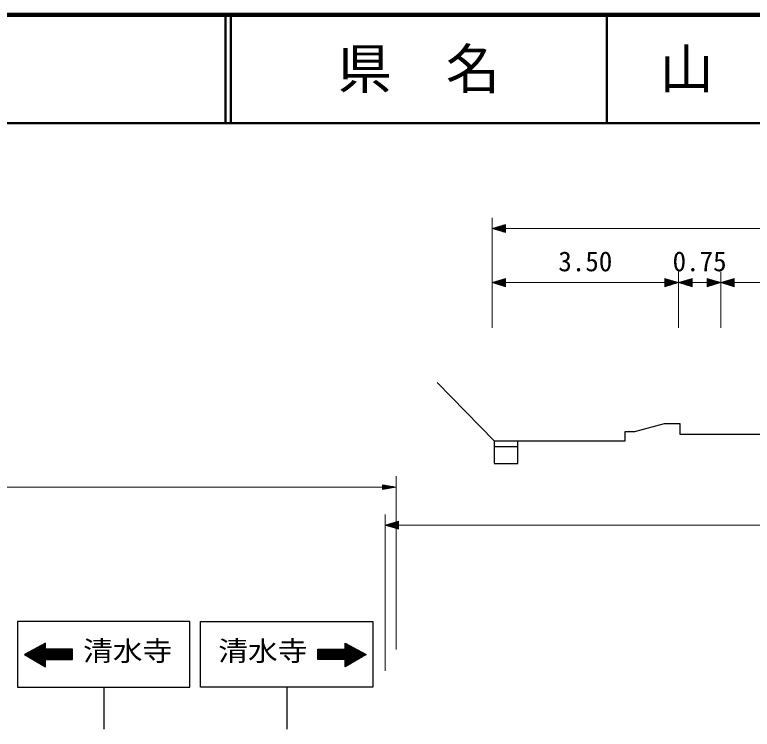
# Model space of a CAD drawing. Units: millimetres, scale not verified. Extents: x 40000 to 680000, y 20000 to 380000.
# Drawn here: x 278284 to 346444, y 314007 to 380000 of the extents above; entities that cross this region are included whole.
import ezdxf
from ezdxf.enums import TextEntityAlignment as Align

# ---------------------------------------------------------------- set-up
doc = ezdxf.new("R2010")
doc.units = ezdxf.units.MM
doc.header["$LTSCALE"] = 1000
for name, color, linetype, lineweight in [('M-BGD', 7, 'Continuous', 25), ('M-STR-HTXT', 7, 'Continuous', 13), ('M-STR-STRC', 7, 'Continuous', 25), ('M-TTL', 2, 'Continuous', 140), ('M-TTL-LINE', 7, 'Continuous', 50)]:
    doc.layers.add(name, color=color, linetype=linetype, lineweight=lineweight)
doc.layers.add('M-TTL-TXT', color=7, linetype='Continuous')
doc.styles.add('ＭＳ ゴシック', font='')
doc.styles.get('ＭＳ ゴシック').set_extended_font_data('MS Gothic')

msp = doc.modelspace()

# ---------------------------------------------------------------- hatches: boundary and pattern name
at = {"layer": 'M-STR-STRC'}
h = msp.add_hatch(dxfattribs=at)
h.set_pattern_fill('USER', color=256, style=0, pattern_type=2)
h.set_pattern_definition([(137.15025, (247845, 836133), (-56.30232, -60.69517), []), (227.15025, (247845, 836133), (60.6982, -56.30513), [])])
h.paths.add_polyline_path([(281116, 321390), (281117, 321956), (279182, 320899), (281113, 319761), (281116, 320460), (283626, 320457), (283626, 321393)])
h = msp.add_hatch(dxfattribs=at)
h.set_pattern_fill('USER', color=256, style=0, pattern_type=2)
h.set_pattern_definition([(42.84975, (342088, 836133), (-56.30232, 60.69517), []), (312.84975, (342088, 836133), (60.6982, 56.30513), [])])
h.paths.add_polyline_path([(308817, 321390), (308816, 321956), (310752, 320899), (308820, 319761), (308817, 320460), (306307, 320457), (306307, 321393)])

# ---------------------------------------------------------------- linework, layer by layer
at = {"layer": 'M-BGD'}
for p, q in [((317334, 346044), (322589, 340656)), ((335593, 341497), (338324, 342235)), ((338324, 342235), (339755, 342235)), ((339755, 342235), (339755, 341276)), ((334707, 340656), (334707, 341497)), ((334707, 341497), (335593, 341497)), ((339755, 341276), (377398, 341276)), ((322589, 340656), (334707, 340656)), ((322589, 340656), (322589, 338545)), ((324771, 338545), (324771, 340656)), ((324771, 340100), (322589, 340100)), ((322589, 338545), (324771, 338545))]:
    msp.add_line(p, q, dxfattribs=at)
at = {"layer": 'M-STR-HTXT'}
for p, q in [((322403, 351093), (322403, 361255)), ((322403, 360255), (323653, 360630)), ((323653, 359880), (323653, 360630)), ((322403, 360255), (323653, 359880)), ((322403, 360255), (323653, 360255)), ((323653, 360330), (322653, 360330)), ((323653, 360180), (322653, 360180)), ((322903, 360405), (323653, 360405)), ((322903, 360105), (323653, 360105)), ((323653, 360480), (323153, 360480)), ((323653, 360030), (323153, 360030)), ((323403, 360555), (323653, 360555)), ((323403, 359955), (323653, 359955)), ((323653, 360255), (339629, 360255)), ((339629, 360255), (343526, 360255)), ((343526, 360255), (375830, 360255)), ((339629, 351093), (339629, 356255)), ((343526, 351093), (343526, 356255)), ((322403, 355255), (323653, 355630)), ((322403, 355255), (323653, 354880)), ((322403, 355255), (323653, 355255)), ((323653, 355330), (322653, 355330)), ((323653, 355180), (322653, 355180)), ((322903, 355405), (323653, 355405)), ((323653, 355480), (323153, 355480)), ((323403, 355555), (323653, 355555)), ((323653, 354880), (323653, 355630)), ((323653, 355255), (338379, 355255)), ((339629, 355255), (338379, 355630)), ((338379, 355630), (338379, 354880)), ((338629, 355555), (338379, 355555)), ((338379, 355480), (338879, 355480)), ((339129, 355405), (338379, 355405)), ((338379, 355330), (339379, 355330)), ((339629, 355255), (338379, 354880)), ((339629, 355255), (338379, 355255)), ((338379, 355180), (339379, 355180)), ((339629, 355255), (340879, 355630)), ((339629, 355255), (340879, 354880)), ((339629, 355255), (340879, 355255)), ((340879, 355330), (339879, 355330)), ((340879, 355180), (339879, 355180)), ((340129, 355405), (340879, 355405)), ((340879, 355480), (340379, 355480)), ((340629, 355555), (340879, 355555)), ((340879, 354880), (340879, 355630)), ((340879, 355255), (342276, 355255)), ((343526, 355255), (342276, 355630)), ((342276, 355630), (342276, 354880)), ((342526, 355555), (342276, 355555)), ((342276, 355480), (342776, 355480)), ((343026, 355405), (342276, 355405)), ((342276, 355330), (343276, 355330)), ((343526, 355255), (342276, 354880)), ((343526, 355255), (342276, 355255)), ((342276, 355180), (343276, 355180)), ((343526, 355255), (344776, 355630)), ((343526, 355255), (344776, 354880)), ((343526, 355255), (344776, 355255)), ((344776, 355330), (343776, 355330)), ((344776, 355180), (343776, 355180)), ((344026, 355405), (344776, 355405)), ((344776, 355480), (344276, 355480)), ((344526, 355555), (344776, 355555)), ((344776, 354880), (344776, 355630)), ((344776, 355255), (374580, 355255)), ((322903, 355105), (323653, 355105)), ((323653, 355030), (323153, 355030)), ((323403, 354955), (323653, 354955)), ((339129, 355105), (338379, 355105)), ((338379, 355030), (338879, 355030)), ((338629, 354955), (338379, 354955)), ((340129, 355105), (340879, 355105)), ((340879, 355030), (340379, 355030)), ((340629, 354955), (340879, 354955)), ((343026, 355105), (342276, 355105)), ((342276, 355030), (342776, 355030)), ((342526, 354955), (342276, 354955)), ((344026, 355105), (344776, 355105)), ((344776, 355030), (344276, 355030)), ((344526, 354955), (344776, 354955)), ((313519, 321374), (313519, 337374)), ((73761, 336374), (312269, 336374)), ((313519, 336374), (312269, 336582)), ((312269, 336582), (312269, 336166)), ((312519, 336541), (312269, 336541)), ((312269, 336499), (312769, 336499)), ((313019, 336457), (312269, 336457)), ((312269, 336416), (313269, 336416)), ((313519, 336374), (312269, 336166)), ((313519, 336374), (312269, 336374)), ((312269, 336332), (313269, 336332)), ((313019, 336291), (312269, 336291)), ((312269, 336249), (312769, 336249)), ((312519, 336207), (312269, 336207)), ((312514, 319395), (312514, 333853)), ((312514, 332853), (313764, 333228)), ((312514, 332853), (313764, 332478)), ((312514, 332853), (313764, 332853)), ((313764, 332928), (312764, 332928)), ((313764, 332778), (312764, 332778)), ((313014, 333003), (313764, 333003)), ((313014, 332703), (313764, 332703)), ((313764, 333078), (313264, 333078)), ((313764, 332628), (313264, 332628)), ((313514, 333153), (313764, 333153)), ((313764, 332478), (313764, 333228)), ((313764, 332853), (548294, 332853)), ((313514, 332553), (313764, 332553))]:
    msp.add_line(p, q, dxfattribs=at)
at = {"layer": 'M-STR-STRC'}
for p, q in [((294474, 323970), (278546, 323970)), ((278546, 323970), (278546, 317907)), ((294474, 317907), (294474, 323970)), ((295459, 317907), (295459, 323970)), ((295459, 323970), (311387, 323970)), ((311387, 323970), (311387, 317907)), ((278546, 317907), (294474, 317907)), ((286510, 317907), (286510, 314007)), ((311387, 317907), (295459, 317907)), ((303423, 317907), (303423, 314007))]:
    msp.add_line(p, q, dxfattribs=at)
for points in [[(281116, 321390), (281117, 321956), (279182, 320899), (281113, 319761), (281116, 320460), (283626, 320457), (283626, 321393)], [(308817, 321390), (308816, 321956), (310752, 320899), (308820, 319761), (308817, 320460), (306307, 320457), (306307, 321393)]]:
    msp.add_lwpolyline(points, close=True, dxfattribs=at)
at = {"layer": 'M-TTL'}
msp.add_line((680000, 380000), (40000, 380000), dxfattribs=at)
at = {"layer": 'M-TTL-LINE'}
for p, q in [((297750, 380000), (297750, 370000)), ((298250, 380000), (298250, 370000)), ((333000, 380000), (333000, 370000)), ((40000, 370000), (680000, 370000))]:
    msp.add_line(p, q, dxfattribs=at)

# ---------------------------------------------------------------- texts
at = {"layer": 'M-STR-HTXT', "style": 'ＭＳ ゴシック'}
for s, p in [('3.50', (331016, 355755)), ('0.75', (341577, 355755))]:
    msp.add_text(s, height=1833, dxfattribs=at).set_placement(p, align=Align.BOTTOM_CENTER)
at = {"layer": 'M-STR-STRC', "style": 'ＭＳ ゴシック', "width": 1.1}
for p in [(288722, 319772), (301212, 319772)]:
    msp.add_text('清水寺', height=1833, dxfattribs=at).set_placement(p, align=Align.BOTTOM_CENTER)
at = {"layer": 'M-TTL-TXT', "style": 'ＭＳ ゴシック'}
for s, p in [('県\u3000名', (315625, 375000)), ('山\u3000口\u3000県', (350375, 375000))]:
    msp.add_text(s, height=3666, dxfattribs=at).set_placement(p, align=Align.MIDDLE_CENTER)

doc.saveas('drawing.dxf')
